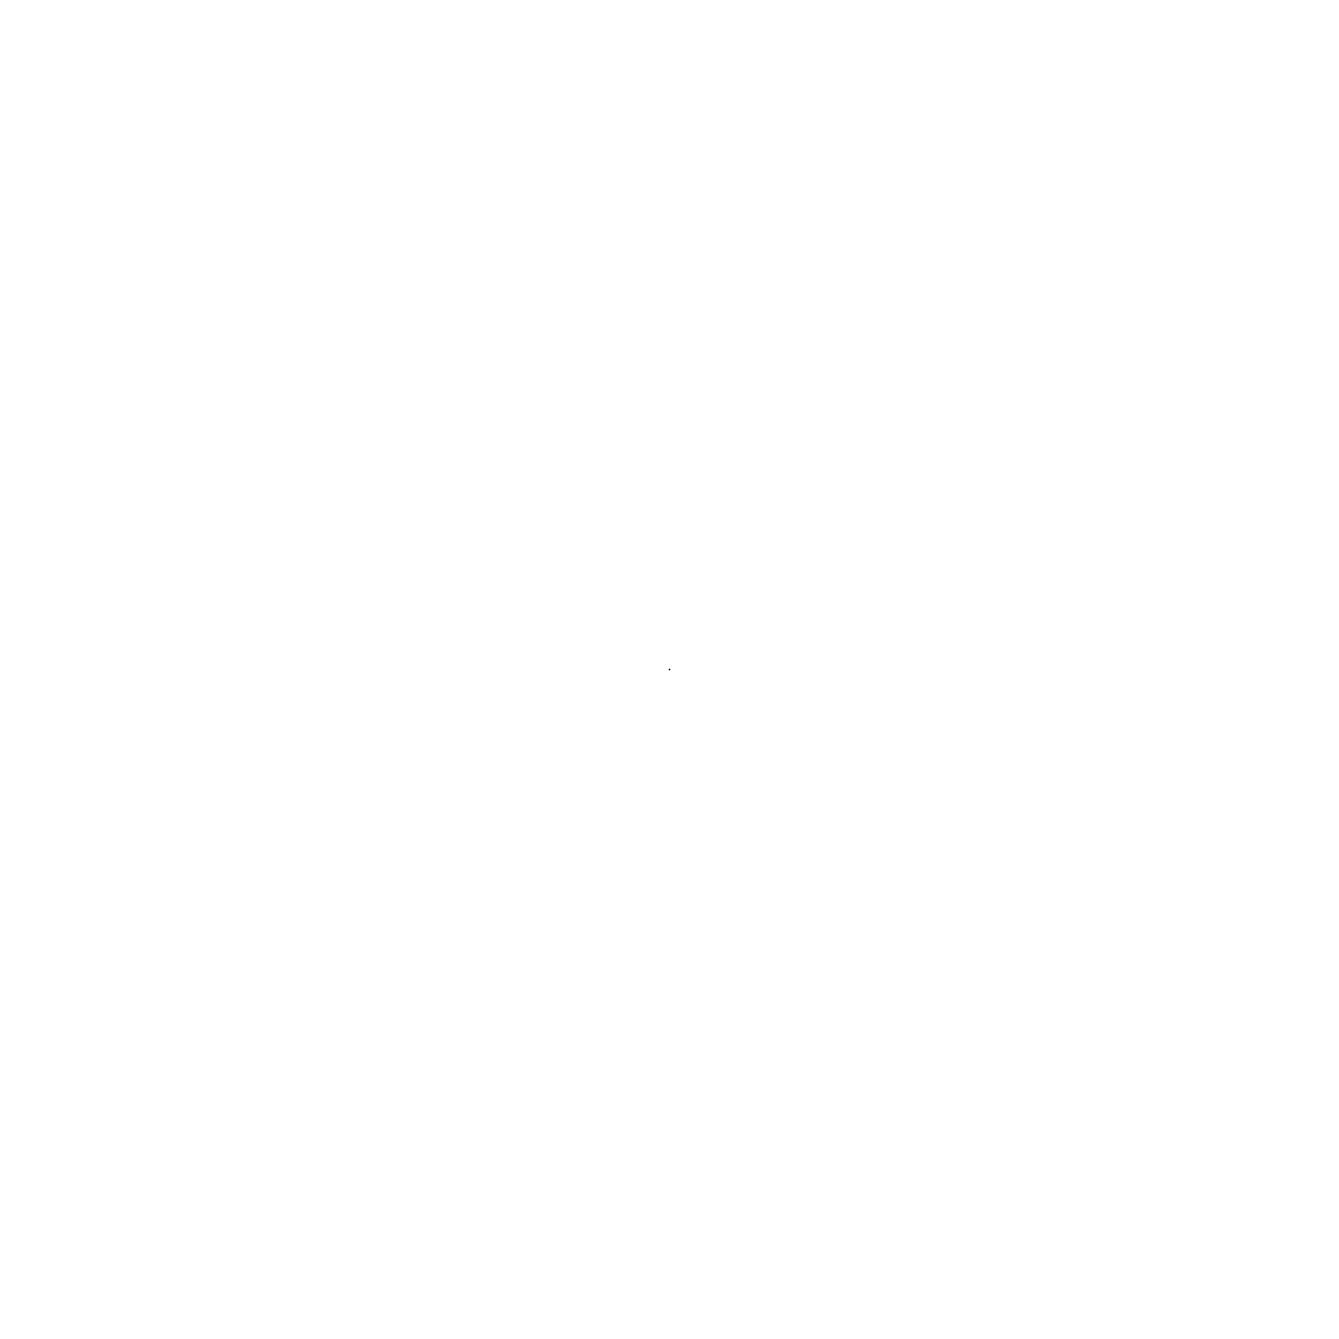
# Model space of a CAD drawing. Extents: x 118481.077 to 118481.077, y 78899.634 to 78899.634.
import ezdxf

# ---------------------------------------------------------------- set-up
doc = ezdxf.new("R2010")
doc.units = 0
doc.layers.get('0').update_dxf_attribs({"lineweight": 25})

msp = doc.modelspace()

# ---------------------------------------------------------------- linework, layer by layer
msp.add_point((118481.077, 78899.634))

doc.saveas('drawing.dxf')
